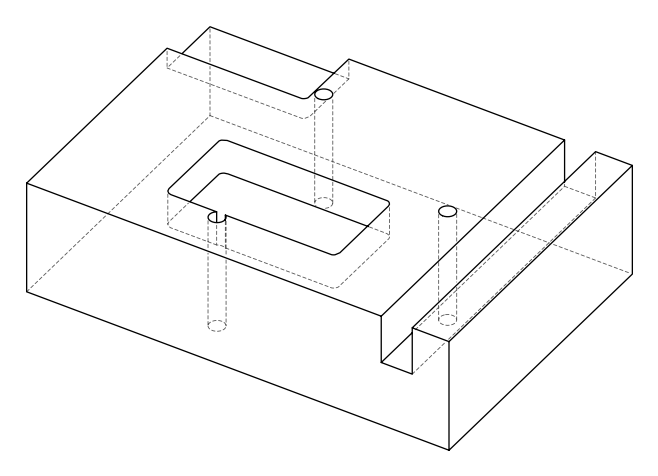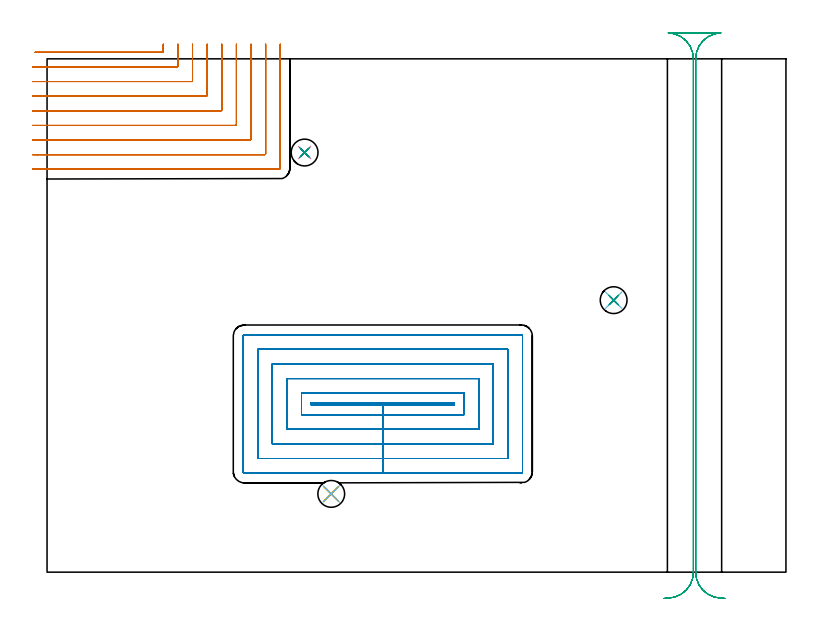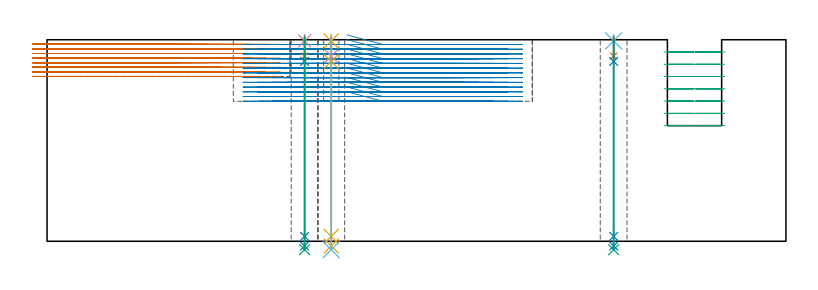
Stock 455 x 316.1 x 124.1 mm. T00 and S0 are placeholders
(PLAN: 15 operations, 11 tool changes, 94.3 min)
(1 MILL_CORNER_NOTCH_RECTANGULAR | CORNER_NOTCH_RECTANGULAR | NXT0201_011 | Follow Part, ap 3, ae 75% | 24.71 min | 249995 mm3)
(2 MILL_RECTANGULAR_POCKET | POCKET_RECTANGULAR_STRAIGHT | NXT0201_011 | Follow Part, ap 3, ae 75% | 55.16 min | 676783 mm3)
(3 MILL_RECTANGULAR_SLOT | SLOT_RECTANGULAR | UGT0201_004 | Follow Part, ap 8, ae 75% | 10.87 min | 558483 mm3)
(4 SPOT_DRILL | STEP1HOLE | NXT0321_9005460120000 | 0.03 min | 67 mm3)
(5 SPOT_DRILL_1 | STEP1HOLE_1 | NXT0321_9005460120000 | 0.03 min | 106 mm3)
(6 SPOT_DRILL_2 | STEP1HOLE_2 | NXT0321_9005460120000 | 0.03 min | 7 mm3)
(7 DRILL_BLIND_HOLE_INTO_CENTER | STEP1HOLE | NXT0301_038 | 0.05 min | 342 mm3)
(8 GUN_DRILL_THROUGH_HOLE | STEP1HOLE | UGT0307_002 | 0.59 min | 3091 mm3)
(9 SPADE_DRILL_TO_ENLARGE_THROUGH_HOLE | STEP1HOLE | UGT0306_007 | 0.53 min | 23047 mm3)
(10 DRILL_BLIND_HOLE_INTO_CENTER_1 | STEP1HOLE_1 | NXT0301_038 | 0.05 min | 354 mm3)
(11 GUN_DRILL_THROUGH_HOLE_1 | STEP1HOLE_1 | UGT0307_002 | 0.59 min | 3195 mm3)
(12 SPADE_DRILL_TO_ENLARGE_THROUGH_HOLE_1 | STEP1HOLE_1 | UGT0306_007 | 0.53 min | 22577 mm3)
(13 DRILL_BLIND_HOLE_INTO_CENTER_2 | STEP1HOLE_2 | NXT0301_038 | 0.05 min | 273 mm3)
(14 GUN_DRILL_THROUGH_HOLE_2 | STEP1HOLE_2 | UGT0307_002 | 0.59 min | 3175 mm3)
(15 SPADE_DRILL_TO_ENLARGE_THROUGH_HOLE_2 | STEP1HOLE_2 | UGT0306_007 | 0.53 min | 23024 mm3)
(TOOL NXT0201_011 | ENDMILL 12mm [2P460-1200-NA 1630] | D12 FL38 Z6)
(TOOL UGT0201_004 | End Mill 32 mm | D32 FL53 Z6)
(TOOL NXT0321_9005460120000 | NC Spot Drill, 142deg, 12mm, Carbide, Uncoated | D12 PA142 FL30 Z2)
(TOOL NXT0301_038 | Carbide Drill 6.7mm [860.1-0670-034A1-MM 2214] | D6.7 PA140 FL53 Z2)
(TOOL UGT0307_002 | Gun Drill 6 mm | D6 PA130 FL24 Z1)
(TOOL UGT0306_007 | Spade Drill 16.5mm | D16.5 PA132 FL10 Z2)
(OP 1 MILL_CORNER_NOTCH_RECTANGULAR)
G17 G21 G94 G90
T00 M6
G54
G17 G0 G90 X-7.472 Y320.1 S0 M3
G43 Z134.1 H1
Z121.275
G94 G1 X-4.472 F250.
X71.006 F500.
G3 X71.6 Y320.694 R0.6
G1 Y322.1
Y325.1 F250.
G0 Z134.1
X-9. Y311.1
Z121.275
G1 X-6.
X80.006 F500.
G3 X80.6 Y311.694 R0.6
G1 Y322.1
Y325.1 F250.
G0 Z134.1
X-9. Y302.1
Z121.275
G1 X-6.
X89.005 F500.
G3 X89.6 Y302.695 R0.6
G1 Y322.1
Y325.1 F250.
G0 Z134.1
X-9. Y293.1
Z121.275
G1 X-6.
X98.005 F500.
G3 X98.6 Y293.695 R0.6
G1 Y322.1
Y325.1 F250.
G0 Z134.1
X-9. Y284.1
Z121.275
G1 X-6.
X107.005 F500.
G3 X107.6 Y284.695 R0.6
G1 Y322.1
Y325.1 F250.
G0 Z134.1
X-9. Y275.1
Z121.275
G1 X-6.
X116.004 F500.
G3 X116.6 Y275.696 R0.6
G1 Y322.1
Y325.1 F250.
G0 Z134.1
X-9. Y266.1
Z121.275
G1 X-6.
X125.004 F500.
G3 X125.6 Y266.696 R0.6
G1 Y322.1
Y325.1 F250.
G0 Z134.1
X-9. Y257.1
Z121.275
G1 X-6.
X134.004 F500.
G3 X134.6 Y257.696 R0.6
G1 Y322.1
Y325.1 F250.
G0 Z134.1
X-9. Y248.1
Z121.275
G1 X-6.
X142.8 F500.
G3 X143.6 Y248.9 R0.8
G1 Y322.1
Y325.1 F250.
G0 Z134.1
X-7.472 Y320.1
Z118.45
G1 X-4.472
X71.006 F500.
G3 X71.6 Y320.694 R0.6
G1 Y322.1
Y325.1 F250.
G0 Z134.1
X-9. Y311.1
Z118.45
G1 X-6.
X80.006 F500.
G3 X80.6 Y311.694 R0.6
G1 Y322.1
Y325.1 F250.
G0 Z134.1
X-9. Y302.1
Z118.45
G1 X-6.
X89.005 F500.
G3 X89.6 Y302.695 R0.6
G1 Y322.1
Y325.1 F250.
G0 Z134.1
X-9. Y293.1
Z118.45
G1 X-6.
X98.005 F500.
G3 X98.6 Y293.695 R0.6
G1 Y322.1
Y325.1 F250.
G0 Z134.1
X-9. Y284.1
Z118.45
G1 X-6.
X107.005 F500.
G3 X107.6 Y284.695 R0.6
G1 Y322.1
Y325.1 F250.
G0 Z134.1
X-9. Y275.1
Z118.45
G1 X-6.
X116.004 F500.
G3 X116.6 Y275.696 R0.6
G1 Y322.1
Y325.1 F250.
G0 Z134.1
X-9. Y266.1
Z118.45
G1 X-6.
X125.004 F500.
G3 X125.6 Y266.696 R0.6
G1 Y322.1
Y325.1 F250.
G0 Z134.1
X-9. Y257.1
Z118.45
G1 X-6.
X134.004 F500.
G3 X134.6 Y257.696 R0.6
G1 Y322.1
Y325.1 F250.
G0 Z134.1
X-9. Y248.1
Z118.45
G1 X-6.
X142.8 F500.
G3 X143.6 Y248.9 R0.8
G1 Y322.1
Y325.1 F250.
G0 Z134.1
X-7.472 Y320.1
Z115.625
G1 X-4.472
X71.006 F500.
G3 X71.6 Y320.694 R0.6
G1 Y322.1
Y325.1 F250.
G0 Z134.1
X-9. Y311.1
Z115.625
G1 X-6.
X80.006 F500.
G3 X80.6 Y311.694 R0.6
G1 Y322.1
Y325.1 F250.
G0 Z134.1
X-9. Y302.1
Z115.625
G1 X-6.
X89.005 F500.
G3 X89.6 Y302.695 R0.6
G1 Y322.1
Y325.1 F250.
G0 Z134.1
X-9. Y293.1
Z115.625
G1 X-6.
X98.005 F500.
G3 X98.6 Y293.695 R0.6
G1 Y322.1
Y325.1 F250.
G0 Z134.1
X-9. Y284.1
Z115.625
G1 X-6.
X107.005 F500.
G3 X107.6 Y284.695 R0.6
G1 Y322.1
Y325.1 F250.
G0 Z134.1
X-9. Y275.1
Z115.625
G1 X-6.
X116.004 F500.
G3 X116.6 Y275.696 R0.6
G1 Y322.1
Y325.1 F250.
G0 Z134.1
X-9. Y266.1
Z115.625
G1 X-6.
X125.004 F500.
G3 X125.6 Y266.696 R0.6
G1 Y322.1
Y325.1 F250.
G0 Z134.1
X-9. Y257.1
Z115.625
G1 X-6.
X134.004 F500.
G3 X134.6 Y257.696 R0.6
G1 Y322.1
Y325.1 F250.
G0 Z134.1
X-9. Y248.1
Z115.625
G1 X-6.
X142.8 F500.
G3 X143.6 Y248.9 R0.8
G1 Y322.1
Y325.1 F250.
G0 Z134.1
X-7.472 Y320.1
Z112.8
G1 X-4.472
X71.006 F500.
G3 X71.6 Y320.694 R0.6
G1 Y322.1
Y325.1 F250.
G0 Z134.1
X-9. Y311.1
Z112.8
G1 X-6.
X80.006 F500.
G3 X80.6 Y311.694 R0.6
G1 Y322.1
Y325.1 F250.
G0 Z134.1
X-9. Y302.1
Z112.8
G1 X-6.
X89.005 F500.
G3 X89.6 Y302.695 R0.6
G1 Y322.1
Y325.1 F250.
G0 Z134.1
X-9. Y293.1
Z112.8
G1 X-6.
X98.005 F500.
G3 X98.6 Y293.695 R0.6
G1 Y322.1
Y325.1 F250.
G0 Z134.1
X-9. Y284.1
Z112.8
G1 X-6.
X107.005 F500.
G3 X107.6 Y284.695 R0.6
G1 Y322.1
Y325.1 F250.
G0 Z134.1
X-9. Y275.1
Z112.8
G1 X-6.
X116.004 F500.
G3 X116.6 Y275.696 R0.6
G1 Y322.1
Y325.1 F250.
G0 Z134.1
X-9. Y266.1
Z112.8
G1 X-6.
X125.004 F500.
G3 X125.6 Y266.696 R0.6
G1 Y322.1
Y325.1 F250.
G0 Z134.1
X-9. Y257.1
Z112.8
G1 X-6.
X134.004 F500.
G3 X134.6 Y257.696 R0.6
G1 Y322.1
Y325.1 F250.
G0 Z134.1
X-9. Y248.1
Z112.8
G1 X-6.
X142.8 F500.
G3 X143.6 Y248.9 R0.8
G1 Y322.1
Y325.1 F250.
G0 Z134.1
X-7.472 Y320.1
Z109.975
G1 X-4.472
X71.006 F500.
G3 X71.6 Y320.694 R0.6
G1 Y322.1
Y325.1 F250.
G0 Z134.1
X-9. Y311.1
Z109.975
G1 X-6.
X80.006 F500.
G3 X80.6 Y311.694 R0.6
G1 Y322.1
Y325.1 F250.
G0 Z134.1
X-9. Y302.1
Z109.975
G1 X-6.
X89.005 F500.
G3 X89.6 Y302.695 R0.6
G1 Y322.1
Y325.1 F250.
G0 Z134.1
X-9. Y293.1
Z109.975
G1 X-6.
X98.005 F500.
G3 X98.6 Y293.695 R0.6
G1 Y322.1
Y325.1 F250.
G0 Z134.1
X-9. Y284.1
Z109.975
G1 X-6.
X107.005 F500.
G3 X107.6 Y284.695 R0.6
G1 Y322.1
Y325.1 F250.
G0 Z134.1
X-9. Y275.1
Z109.975
G1 X-6.
X116.004 F500.
G3 X116.6 Y275.696 R0.6
G1 Y322.1
Y325.1 F250.
G0 Z134.1
X-9. Y266.1
Z109.975
G1 X-6.
X125.004 F500.
G3 X125.6 Y266.696 R0.6
G1 Y322.1
Y325.1 F250.
G0 Z134.1
X-9. Y257.1
Z109.975
G1 X-6.
X134.004 F500.
G3 X134.6 Y257.696 R0.6
G1 Y322.1
Y325.1 F250.
G0 Z134.1
X-9. Y248.1
Z109.975
G1 X-6.
X142.8 F500.
G3 X143.6 Y248.9 R0.8
G1 Y322.1
Y325.1 F250.
G0 Z134.1
X-7.472 Y320.1
Z107.15
G1 X-4.472
X71.006 F500.
G3 X71.6 Y320.694 R0.6
G1 Y322.1
Y325.1 F250.
G0 Z134.1
X-9. Y311.1
Z107.15
G1 X-6.
X80.006 F500.
G3 X80.6 Y311.694 R0.6
G1 Y322.1
Y325.1 F250.
G0 Z134.1
X-9. Y302.1
Z107.15
G1 X-6.
X89.005 F500.
G3 X89.6 Y302.695 R0.6
G1 Y322.1
Y325.1 F250.
G0 Z134.1
X-9. Y293.1
Z107.15
G1 X-6.
X98.005 F500.
G3 X98.6 Y293.695 R0.6
G1 Y322.1
Y325.1 F250.
G0 Z134.1
X-9. Y284.1
Z107.15
G1 X-6.
X107.005 F500.
G3 X107.6 Y284.695 R0.6
G1 Y322.1
Y325.1 F250.
G0 Z134.1
X-9. Y275.1
Z107.15
G1 X-6.
X116.004 F500.
G3 X116.6 Y275.696 R0.6
G1 Y322.1
Y325.1 F250.
G0 Z134.1
X-9. Y266.1
Z107.15
G1 X-6.
X125.004 F500.
G3 X125.6 Y266.696 R0.6
G1 Y322.1
Y325.1 F250.
G0 Z134.1
X-9. Y257.1
Z107.15
G1 X-6.
X134.004 F500.
G3 X134.6 Y257.696 R0.6
G1 Y322.1
Y325.1 F250.
G0 Z134.1
X-9. Y248.1
Z107.15
G1 X-6.
X142.8 F500.
G3 X143.6 Y248.9 R0.8
G1 Y322.1
Y325.1 F250.
G0 Z134.1
X-7.472 Y320.1
Z104.325
G1 X-4.472
X71.006 F500.
G3 X71.6 Y320.694 R0.6
G1 Y322.1
Y325.1 F250.
G0 Z134.1
X-9. Y311.1
Z104.325
G1 X-6.
X80.006 F500.
G3 X80.6 Y311.694 R0.6
G1 Y322.1
Y325.1 F250.
G0 Z134.1
X-9. Y302.1
Z104.325
G1 X-6.
X89.005 F500.
G3 X89.6 Y302.695 R0.6
G1 Y322.1
Y325.1 F250.
G0 Z134.1
X-9. Y293.1
Z104.325
G1 X-6.
X98.005 F500.
G3 X98.6 Y293.695 R0.6
G1 Y322.1
Y325.1 F250.
G0 Z134.1
X-9. Y284.1
Z104.325
G1 X-6.
X107.005 F500.
G3 X107.6 Y284.695 R0.6
G1 Y322.1
Y325.1 F250.
G0 Z134.1
X-9. Y275.1
Z104.325
G1 X-6.
X116.004 F500.
G3 X116.6 Y275.696 R0.6
G1 Y322.1
Y325.1 F250.
G0 Z134.1
X-9. Y266.1
Z104.325
G1 X-6.
X125.004 F500.
G3 X125.6 Y266.696 R0.6
G1 Y322.1
Y325.1 F250.
G0 Z134.1
X-9. Y257.1
Z104.325
G1 X-6.
X134.004 F500.
G3 X134.6 Y257.696 R0.6
G1 Y322.1
Y325.1 F250.
G0 Z134.1
X-9. Y248.1
Z104.325
G1 X-6.
X142.8 F500.
G3 X143.6 Y248.9 R0.8
G1 Y322.1
Y325.1 F250.
G0 Z134.1
X-7.472 Y320.1
Z101.5
G1 X-4.472
X71.006 F500.
G3 X71.6 Y320.694 R0.6
G1 Y322.1
Y325.1 F250.
G0 Z134.1
X-9. Y311.1
Z101.5
G1 X-6.
X80.006 F500.
G3 X80.6 Y311.694 R0.6
G1 Y322.1
Y325.1 F250.
G0 Z134.1
X-9. Y302.1
Z101.5
G1 X-6.
X89.005 F500.
G3 X89.6 Y302.695 R0.6
G1 Y322.1
Y325.1 F250.
G0 Z134.1
X-9. Y293.1
Z101.5
G1 X-6.
X98.005 F500.
G3 X98.6 Y293.695 R0.6
G1 Y322.1
Y325.1 F250.
G0 Z134.1
X-9. Y284.1
Z101.5
G1 X-6.
X107.005 F500.
G3 X107.6 Y284.695 R0.6
G1 Y322.1
Y325.1 F250.
G0 Z134.1
X-9. Y275.1
Z101.5
G1 X-6.
X116.004 F500.
G3 X116.6 Y275.696 R0.6
G1 Y322.1
Y325.1 F250.
G0 Z134.1
X-9. Y266.1
Z101.5
G1 X-6.
X125.004 F500.
G3 X125.6 Y266.696 R0.6
G1 Y322.1
Y325.1 F250.
G0 Z134.1
X-9. Y257.1
Z101.5
G1 X-6.
X134.004 F500.
G3 X134.6 Y257.696 R0.6
G1 Y322.1
Y325.1 F250.
G0 Z134.1
X-9. Y248.1
Z101.5
G1 X-6.
X142.8 F500.
G3 X143.6 Y248.9 R0.8
G1 Y322.1
Y325.1 F250.
G0 Z134.1
M5
M2
(OP 2 MILL_RECTANGULAR_POCKET)
G17 G21 G94 G90
T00 M6
G54
G17 G0 G90 X184.674 Y103. S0 M3
G43 Z134.1 H1
Z127.1
G94 G1 X206.75 Z121.185 F250.
X250.8 F500.
Y104.2
X162.7
Y103.
X170.156
X206.75
Y97.
X256.8
Y110.2
X156.7
Y97.
X170.156
X206.75
Y88.
X265.8
Y119.2
X147.7
Y88.
X170.156
X206.75
Y79.
X274.8
Y128.2
X138.7
Y79.
X170.156
X206.75
Y70.
X283.8
Y137.2
X129.7
Y70.
X170.156
X206.75
Y61.
X292.
G3 X292.8 Y61.8 R0.8
G1 Y145.4
G3 X292. Y146.2 R0.8
G1 X121.5
G3 X120.7 Y145.4 R0.8
G1 Y61.8
G3 X121.5 Y61. R0.8
G1 X206.75
X207.75
G0 X184.674 Y103. Z124.185
G1 X206.75 Z118.269 F250.
X250.8 F500.
Y104.2
X162.7
Y103.
X170.156
X206.75
Y97.
X256.8
Y110.2
X156.7
Y97.
X170.156
X206.75
Y88.
X265.8
Y119.2
X147.7
Y88.
X170.156
X206.75
Y79.
X274.8
Y128.2
X138.7
Y79.
X170.156
X206.75
Y70.
X283.8
Y137.2
X129.7
Y70.
X170.156
X206.75
Y61.
X292.
G3 X292.8 Y61.8 R0.8
G1 Y145.4
G3 X292. Y146.2 R0.8
G1 X121.5
G3 X120.7 Y145.4 R0.8
G1 Y61.8
G3 X121.5 Y61. R0.8
G1 X206.75
X207.75
G0 X184.674 Y103. Z121.269
G1 X206.75 Z115.354 F250.
X250.8 F500.
Y104.2
X162.7
Y103.
X170.156
X206.75
Y97.
X256.8
Y110.2
X156.7
Y97.
X170.156
X206.75
Y88.
X265.8
Y119.2
X147.7
Y88.
X170.156
X206.75
Y79.
X274.8
Y128.2
X138.7
Y79.
X170.156
X206.75
Y70.
X283.8
Y137.2
X129.7
Y70.
X170.156
X206.75
Y61.
X292.
G3 X292.8 Y61.8 R0.8
G1 Y145.4
G3 X292. Y146.2 R0.8
G1 X121.5
G3 X120.7 Y145.4 R0.8
G1 Y61.8
G3 X121.5 Y61. R0.8
G1 X206.75
X207.75
G0 X184.674 Y103. Z118.354
G1 X206.75 Z112.438 F250.
X250.8 F500.
Y104.2
X162.7
Y103.
X170.156
X206.75
Y97.
X256.8
Y110.2
X156.7
Y97.
X170.156
X206.75
Y88.
X265.8
Y119.2
X147.7
Y88.
X170.156
X206.75
Y79.
X274.8
Y128.2
X138.7
Y79.
X170.156
X206.75
Y70.
X283.8
Y137.2
X129.7
Y70.
X170.156
X206.75
Y61.
X292.
G3 X292.8 Y61.8 R0.8
G1 Y145.4
G3 X292. Y146.2 R0.8
G1 X121.5
G3 X120.7 Y145.4 R0.8
G1 Y61.8
G3 X121.5 Y61. R0.8
G1 X206.75
X207.75
G0 X184.674 Y103. Z115.438
G1 X206.75 Z109.523 F250.
X250.8 F500.
Y104.2
X162.7
Y103.
X170.156
X206.75
Y97.
X256.8
Y110.2
X156.7
Y97.
X170.156
X206.75
Y88.
X265.8
Y119.2
X147.7
Y88.
X170.156
X206.75
Y79.
X274.8
Y128.2
X138.7
Y79.
X170.156
X206.75
Y70.
X283.8
Y137.2
X129.7
Y70.
X170.156
X206.75
Y61.
X292.
G3 X292.8 Y61.8 R0.8
G1 Y145.4
G3 X292. Y146.2 R0.8
G1 X121.5
G3 X120.7 Y145.4 R0.8
G1 Y61.8
G3 X121.5 Y61. R0.8
G1 X206.75
X207.75
G0 X184.674 Y103. Z112.523
G1 X206.75 Z106.608 F250.
X250.8 F500.
Y104.2
X162.7
Y103.
X170.156
X206.75
Y97.
X256.8
Y110.2
X156.7
Y97.
X170.156
X206.75
Y88.
X265.8
Y119.2
X147.7
Y88.
X170.156
X206.75
Y79.
X274.8
Y128.2
X138.7
Y79.
X170.156
X206.75
Y70.
X283.8
Y137.2
X129.7
Y70.
X170.156
X206.75
Y61.
X292.
G3 X292.8 Y61.8 R0.8
G1 Y145.4
G3 X292. Y146.2 R0.8
G1 X121.5
G3 X120.7 Y145.4 R0.8
G1 Y61.8
G3 X121.5 Y61. R0.8
G1 X206.75
X207.75
G0 X184.674 Y103. Z109.608
G1 X206.75 Z103.692 F250.
X250.8 F500.
Y104.2
X162.7
Y103.
X170.156
X206.75
Y97.
X256.8
Y110.2
X156.7
Y97.
X170.156
X206.75
Y88.
X265.8
Y119.2
X147.7
Y88.
X170.156
X206.75
Y79.
X274.8
Y128.2
X138.7
Y79.
X170.156
X206.75
Y70.
X283.8
Y137.2
X129.7
Y70.
X170.156
X206.75
Y61.
X292.
G3 X292.8 Y61.8 R0.8
G1 Y145.4
G3 X292. Y146.2 R0.8
G1 X121.5
G3 X120.7 Y145.4 R0.8
G1 Y61.8
G3 X121.5 Y61. R0.8
G1 X206.75
X207.75
G0 X184.674 Y103. Z106.692
G1 X206.75 Z100.777 F250.
X250.8 F500.
Y104.2
X162.7
Y103.
X170.156
X206.75
Y97.
X256.8
Y110.2
X156.7
Y97.
X206.75
Y88.
X265.8
Y119.2
X147.7
Y88.
X206.75
Y79.
X274.8
Y128.2
X138.7
Y79.
X170.156
X206.75
Y70.
X283.8
Y137.2
X129.7
Y70.
X170.156
X206.75
Y61.
X292.
G3 X292.8 Y61.8 R0.8
G1 Y145.4
G3 X292. Y146.2 R0.8
G1 X121.5
G3 X120.7 Y145.4 R0.8
G1 Y61.8
G3 X121.5 Y61. R0.8
G1 X206.75
X207.75
G0 X184.674 Y103. Z103.777
G1 X206.75 Z97.862 F250.
X250.8 F500.
Y104.2
X162.7
Y103.
X170.156
X206.75
Y97.
X256.8
Y110.2
X156.7
Y97.
X206.75
Y88.
X265.8
Y119.2
X147.7
Y88.
X206.75
Y79.
X274.8
Y128.2
X138.7
Y79.
X170.156
X206.75
Y70.
X283.8
Y137.2
X129.7
Y70.
X170.156
X206.75
Y61.
X292.
G3 X292.8 Y61.8 R0.8
G1 Y145.4
G3 X292. Y146.2 R0.8
G1 X121.5
G3 X120.7 Y145.4 R0.8
G1 Y61.8
G3 X121.5 Y61. R0.8
G1 X206.75
X207.75
G0 X184.674 Y103. Z100.862
G1 X206.75 Z94.946 F250.
X250.8 F500.
Y104.2
X162.7
Y103.
X170.156
X206.75
Y97.
X256.8
Y110.2
X156.7
Y97.
X206.75
Y88.
X265.8
Y119.2
X147.7
Y88.
X206.75
Y79.
X274.8
Y128.2
X138.7
Y79.
X170.156
X206.75
Y70.
X283.8
Y137.2
X129.7
Y70.
X170.156
X206.75
Y61.
X292.
G3 X292.8 Y61.8 R0.8
G1 Y145.4
G3 X292. Y146.2 R0.8
G1 X121.5
G3 X120.7 Y145.4 R0.8
G1 Y61.8
G3 X121.5 Y61. R0.8
G1 X206.75
X207.75
G0 X184.674 Y103. Z97.946
G1 X206.75 Z92.031 F250.
X250.8 F500.
Y104.2
X162.7
Y103.
X170.156
X206.75
Y97.
X256.8
Y110.2
X156.7
Y97.
X206.75
Y88.
X265.8
Y119.2
X147.7
Y88.
X206.75
Y79.
X274.8
Y128.2
X138.7
Y79.
X170.156
X206.75
Y70.
X283.8
Y137.2
X129.7
Y70.
X170.156
X206.75
Y61.
X292.
G3 X292.8 Y61.8 R0.8
G1 Y145.4
G3 X292. Y146.2 R0.8
G1 X121.5
G3 X120.7 Y145.4 R0.8
G1 Y61.8
G3 X121.5 Y61. R0.8
G1 X206.75
X207.75
G0 X184.674 Y103. Z95.031
G1 X206.75 Z89.115 F250.
X250.8 F500.
Y104.2
X162.7
Y103.
X170.156
X206.75
Y97.
X256.8
Y110.2
X156.7
Y97.
X206.75
Y88.
X265.8
Y119.2
X147.7
Y88.
X206.75
Y79.
X274.8
Y128.2
X138.7
Y79.
X170.156
X206.75
Y70.
X283.8
Y137.2
X129.7
Y70.
X170.156
X206.75
Y61.
X292.
G3 X292.8 Y61.8 R0.8
G1 Y145.4
G3 X292. Y146.2 R0.8
G1 X121.5
G3 X120.7 Y145.4 R0.8
G1 Y61.8
G3 X121.5 Y61. R0.8
G1 X206.75
X207.75
G0 X184.674 Y103. Z92.115
G1 X206.75 Z86.2 F250.
X250.8 F500.
Y104.2
X162.7
Y103.
X170.156
X206.75
Y97.
X256.8
Y110.2
X156.7
Y97.
X206.75
Y88.
X265.8
Y119.2
X147.7
Y88.
X206.75
Y79.
X274.8
Y128.2
X138.7
Y79.
X170.156
X206.75
Y70.
X283.8
Y137.2
X129.7
Y70.
X170.156
X206.75
Y61.
X292.
G3 X292.8 Y61.8 R0.8
G1 Y145.4
G3 X292. Y146.2 R0.8
G1 X121.5
G3 X120.7 Y145.4 R0.8
G1 Y61.8
G3 X121.5 Y61. R0.8
G1 X206.75
X207.75
G0 Z134.1
M5
M2
(OP 3 MILL_RECTANGULAR_SLOT)
G17 G21 G94 G90
T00 M6
G54
G17 G0 G90 X417.415 Y-16.154 S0 M3
G43 Z134.1 H0
Z116.543
G94 G1 X414.421 Y-15.97 F250.
G2 X399.4 Y0. R16. F500.
G1 Y316.1
G2 X414.834 Y332.09 R16.
G1 Y332.1
X382.566
Y332.09
G2 X398. Y316.1 R16.
G1 Y0.
G2 X382.979 Y-15.97 R16.
G1 X379.985 Y-16.154 F250.
G0 X417.415 Z108.986
G1 X414.421 Y-15.97
G2 X399.4 Y0. R16. F500.
G1 Y316.1
G2 X414.834 Y332.09 R16.
G1 Y332.1
X382.566
Y332.09
G2 X398. Y316.1 R16.
G1 Y0.
G2 X382.979 Y-15.97 R16.
G1 X379.985 Y-16.154 F250.
G0 X417.415 Z101.429
G1 X414.421 Y-15.97
G2 X399.4 Y0. R16. F500.
G1 Y316.1
G2 X414.834 Y332.09 R16.
G1 X382.566
G2 X398. Y316.1 R16.
G1 Y0.
G2 X382.979 Y-15.97 R16.
G1 X379.985 Y-16.154 F250.
G0 X417.415 Z93.871
G1 X414.421 Y-15.97
G2 X399.4 Y0. R16. F500.
G1 Y316.1
G2 X414.834 Y332.09 R16.
G1 X382.566
G2 X398. Y316.1 R16.
G1 Y0.
G2 X382.979 Y-15.97 R16.
G1 X379.985 Y-16.154 F250.
G0 X417.415 Z86.314
G1 X414.421 Y-15.97
G2 X399.4 Y0. R16. F500.
G1 Y316.1
G2 X414.834 Y332.09 R16.
G1 X382.566
G2 X398. Y316.1 R16.
G1 Y0.
G2 X382.979 Y-15.97 R16.
G1 X379.985 Y-16.154 F250.
G0 X417.415 Z78.757
G1 X414.421 Y-15.97
G2 X399.4 Y0. R16. F500.
G1 Y316.1
G2 X414.834 Y332.09 R16.
G1 X382.566
G2 X398. Y316.1 R16.
G1 Y0.
G2 X382.979 Y-15.97 R16.
G1 X379.985 Y-16.154 F250.
G0 X417.415 Z71.2
G1 X414.421 Y-15.97
G2 X399.4 Y0. R16. F500.
G1 Y316.1
G2 X414.834 Y332.09 R16.
G1 X382.566
G2 X398. Y316.1 R16.
G1 Y0.
G2 X382.979 Y-15.97 R16.
G1 X379.985 Y-16.154 F250.
G0 Z134.1
M5
M2
(OP 4 SPOT_DRILL)
G17 G21 G94 G90
T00 M6
G54
G17 G0 G90 X158.6 Y258.4 S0 M3
G43 Z134.1 H0
G94 G81 G98 Z123.381 F250. R127.1
G80
M5
M2
(OP 5 SPOT_DRILL_1)
G17 G21 G94 G90
T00 M6
G54
G17 G0 G90 X175. Y48.2 S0 M3
G43 Z134.1 H0
G94 G81 G98 Z123.381 F250. R127.1
G80
M5
M2
(OP 6 SPOT_DRILL_2)
G17 G21 G94 G90
T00 M6
G54
G17 G0 G90 X348.9 Y167.5 S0 M3
G43 Z134.1 H0
G94 G81 G98 Z123.381 F250. R127.1
G80
M5
M2
(OP 7 DRILL_BLIND_HOLE_INTO_CENTER)
G17 G21 G94 G90
T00 M6
G54
G17 G0 G90 X158.6 Y258.4 S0 M3
G43 Z134.1 H1
G94 G81 G98 Z114.05 F250. R126.1
G80
M5
M2
(OP 8 GUN_DRILL_THROUGH_HOLE)
G17 G21 G94 G90
T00 M6
G54
G17 G0 G90 X158.6 Y258.4 M8
G43 Z134.1 H0
Z123.909
S716 M3
G94 G1 Z110.743 F125. M26
G4 X.084
Z3. F250.
G4 X.084
Z-2.899 F125.
G4 X.084
M5
M9
G0 Z123.909
Z134.1
M2
(OP 9 SPADE_DRILL_TO_ENLARGE_THROUGH_HOLE)
G17 G21 G94 G90
T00 M6
G54
G17 G0 G90 X158.6 Y258.4 S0 M3
G43 Z134.1 H0
G94 G73 G98 Z-5.173 F250. Q16.159 R126.1
G80
M5
M2
(OP 10 DRILL_BLIND_HOLE_INTO_CENTER_1)
G17 G21 G94 G90
T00 M6
G54
G17 G0 G90 X175. Y48.2 S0 M3
G43 Z134.1 H1
G94 G81 G98 Z114.05 F250. R126.1
G80
M5
M2
(OP 11 GUN_DRILL_THROUGH_HOLE_1)
G17 G21 G94 G90
T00 M6
G54
G17 G0 G90 X175. Y48.2 M8
G43 Z134.1 H0
Z123.909
S716 M3
G94 G1 Z110.743 F125. M26
G4 X.084
Z3. F250.
G4 X.084
Z-2.899 F125.
G4 X.084
M5
M9
G0 Z123.909
Z134.1
M2
(OP 12 SPADE_DRILL_TO_ENLARGE_THROUGH_HOLE_1)
G17 G21 G94 G90
T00 M6
G54
G17 G0 G90 X175. Y48.2 S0 M3
G43 Z134.1 H0
G94 G73 G98 Z-5.173 F250. Q16.159 R126.1
G80
M5
M2
(OP 13 DRILL_BLIND_HOLE_INTO_CENTER_2)
G17 G21 G94 G90
T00 M6
G54
G17 G0 G90 X348.9 Y167.5 S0 M3
G43 Z134.1 H1
G94 G81 G98 Z114.05 F250. R126.1
G80
M5
M2
(OP 14 GUN_DRILL_THROUGH_HOLE_2)
G17 G21 G94 G90
T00 M6
G54
G17 G0 G90 X348.9 Y167.5 M8
G43 Z134.1 H0
Z123.909
S716 M3
G94 G1 Z110.743 F125. M26
G4 X.084
Z3. F250.
G4 X.084
Z-2.899 F125.
G4 X.084
M5
M9
G0 Z123.909
Z134.1
M2
(OP 15 SPADE_DRILL_TO_ENLARGE_THROUGH_HOLE_2)
G17 G21 G94 G90
T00 M6
G54
G17 G0 G90 X348.9 Y167.5 S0 M3
G43 Z134.1 H0
G94 G73 G98 Z-5.173 F250. Q16.159 R126.1
G80
M5
M2
